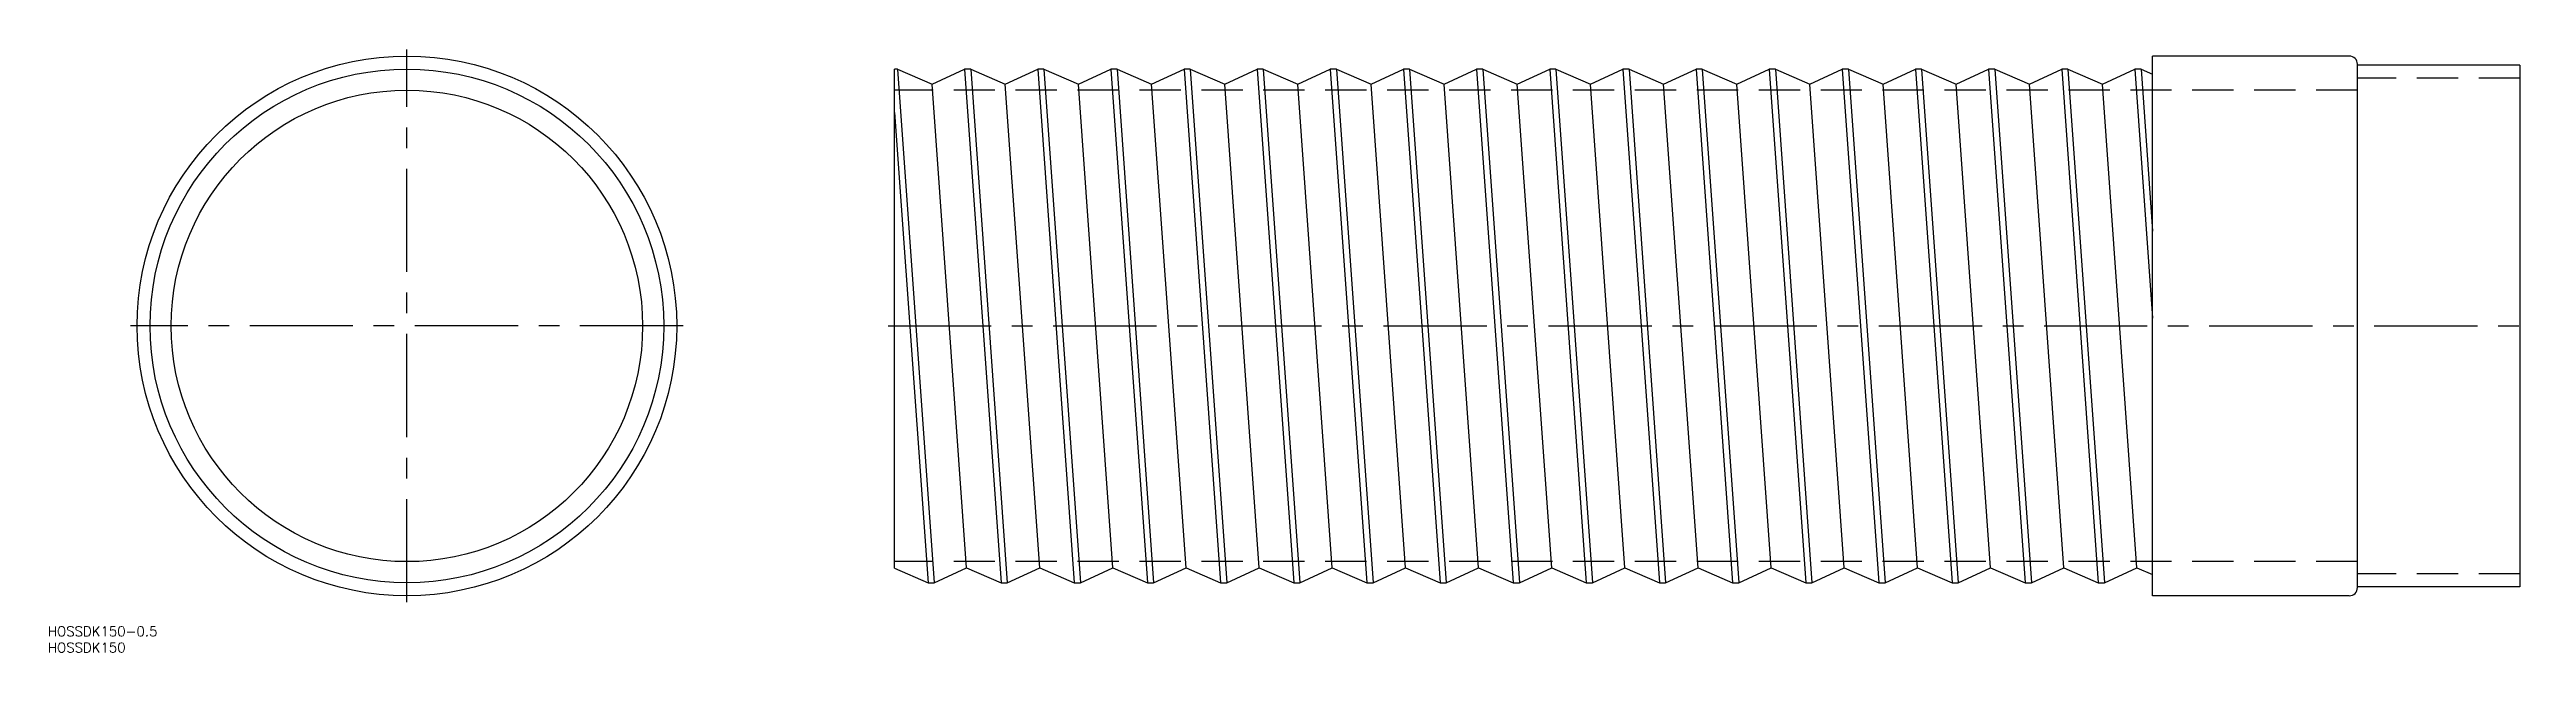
# Model space of a CAD drawing. Extents: x -110 to 652, y -100 to 85.
import ezdxf

# ---------------------------------------------------------------- set-up
doc = ezdxf.new("R2010")
doc.units = 0
doc.linetypes.add('CENTER', pattern=[50.8, 31.75, -6.35, 6.35, -6.35])
doc.linetypes.add('DASHED', pattern=[19.05, 12.7, -6.35])
doc.layers.get('0').update_dxf_attribs({"linetype": 'CONTINUOUS'})
doc.layers.add('CENTER', color=1, linetype='CENTER')
doc.styles.get("Standard").update_dxf_attribs({"font": 'txt.shx', "height": 3, "bigfont": 'bigfont.shx'})

msp = doc.modelspace()

# ---------------------------------------------------------------- linework, layer by layer
at = {"color": 7, "linetype": 'CONTINUOUS'}
for p, q in [((150, -74.54), (150, 79)), ((150.95, 79), (150, 79)), ((150.95, 79), (162.2, -79)), ((150.95, 79), (161.58, 74.4)), ((161.58, 74.4), (171.55, 79)), ((171.55, 79), (182.8, -79)), ((173.45, 79), (171.55, 79)), ((173.45, 79), (184.7, -79)), ((173.45, 79), (184.08, 74.4)), ((184.08, 74.4), (194.05, 79)), ((194.05, 79), (205.3, -79)), ((195.95, 79), (194.05, 79)), ((195.95, 79), (207.2, -79)), ((195.95, 79), (206.58, 74.4)), ((206.58, 74.4), (216.55, 79)), ((216.55, 79), (227.8, -79)), ((218.45, 79), (216.55, 79)), ((218.45, 79), (229.7, -79)), ((218.45, 79), (229.08, 74.4)), ((229.08, 74.4), (239.05, 79)), ((239.05, 79), (250.3, -79)), ((240.95, 79), (239.05, 79)), ((240.95, 79), (252.2, -79)), ((240.95, 79), (251.58, 74.4)), ((251.58, 74.4), (261.55, 79)), ((261.55, 79), (272.8, -79)), ((263.45, 79), (261.55, 79)), ((263.45, 79), (274.7, -79)), ((263.45, 79), (274.08, 74.4)), ((274.08, 74.4), (284.05, 79)), ((284.05, 79), (295.3, -79)), ((285.95, 79), (284.05, 79)), ((285.95, 79), (297.2, -79)), ((285.95, 79), (296.58, 74.4)), ((296.58, 74.4), (306.55, 79)), ((306.55, 79), (317.8, -79)), ((308.45, 79), (306.55, 79)), ((308.45, 79), (319.7, -79)), ((308.45, 79), (319.08, 74.4)), ((319.08, 74.4), (329.05, 79)), ((329.05, 79), (340.3, -79)), ((330.95, 79), (329.05, 79)), ((330.95, 79), (342.2, -79)), ((330.95, 79), (341.58, 74.4)), ((341.58, 74.4), (351.55, 79)), ((351.55, 79), (362.8, -79)), ((353.45, 79), (351.55, 79)), ((353.45, 79), (364.7, -79)), ((353.45, 79), (364.08, 74.4)), ((364.08, 74.4), (374.05, 79)), ((374.05, 79), (385.3, -79)), ((375.95, 79), (374.05, 79)), ((375.95, 79), (387.2, -79)), ((375.95, 79), (386.58, 74.4)), ((386.58, 74.4), (396.55, 79)), ((396.55, 79), (407.8, -79)), ((398.45, 79), (396.55, 79)), ((398.45, 79), (409.7, -79)), ((398.45, 79), (409.08, 74.4)), ((409.08, 74.4), (419.05, 79)), ((419.05, 79), (430.3, -79)), ((420.95, 79), (419.05, 79)), ((420.95, 79), (432.2, -79)), ((420.95, 79), (431.58, 74.4)), ((431.58, 74.4), (441.55, 79)), ((441.55, 79), (452.8, -79)), ((443.45, 79), (441.55, 79)), ((443.45, 79), (454.7, -79)), ((443.45, 79), (454.08, 74.4)), ((454.08, 74.4), (464.05, 79)), ((464.05, 79), (475.3, -79)), ((465.95, 79), (464.05, 79)), ((465.95, 79), (477.2, -79)), ((465.95, 79), (476.58, 74.4)), ((476.58, 74.4), (486.55, 79)), ((486.55, 79), (497.8, -79)), ((488.45, 79), (486.55, 79)), ((488.45, 79), (499.7, -79)), ((488.45, 79), (499.08, 74.4)), ((499.08, 74.4), (509.05, 79)), ((509.05, 79), (520.3, -79)), ((510.95, 79), (509.05, 79)), ((510.95, 79), (522.2, -79)), ((510.95, 79), (521.58, 74.4)), ((521.58, 74.4), (531.55, 79)), ((531.55, 79), (537, 2.42)), ((533.45, 79), (531.55, 79)), ((533.45, 79), (537, 29.18)), ((533.45, 79), (537, 77.46)), ((597.5, 83), (537, 83)), ((537, -83), (537, 83)), ((600, -80.5), (600, 80.5)), ((650, 80.2), (600, 80.2)), ((650, 80.2), (650, -80.2)), ((172.17, -74.4), (161.58, 74.4)), ((194.67, -74.4), (184.08, 74.4)), ((217.17, -74.4), (206.58, 74.4)), ((239.67, -74.4), (229.08, 74.4)), ((262.17, -74.4), (251.58, 74.4)), ((284.67, -74.4), (274.08, 74.4)), ((307.17, -74.4), (296.58, 74.4)), ((329.67, -74.4), (319.08, 74.4)), ((352.17, -74.4), (341.58, 74.4)), ((374.67, -74.4), (364.08, 74.4)), ((397.17, -74.4), (386.58, 74.4)), ((419.67, -74.4), (409.08, 74.4)), ((442.17, -74.4), (431.58, 74.4)), ((464.67, -74.4), (454.08, 74.4)), ((487.17, -74.4), (476.58, 74.4)), ((509.67, -74.4), (499.08, 74.4)), ((532.17, -74.4), (521.58, 74.4)), ((150, 65.62), (160.3, -79)), ((150, -74.54), (160.3, -79)), ((162.2, -79), (172.17, -74.4)), ((172.17, -74.4), (182.8, -79)), ((184.7, -79), (194.67, -74.4)), ((194.67, -74.4), (205.3, -79)), ((207.2, -79), (217.17, -74.4)), ((217.17, -74.4), (227.8, -79)), ((229.7, -79), (239.67, -74.4)), ((239.67, -74.4), (250.3, -79)), ((252.2, -79), (262.17, -74.4)), ((262.17, -74.4), (272.8, -79)), ((274.7, -79), (284.67, -74.4)), ((284.67, -74.4), (295.3, -79)), ((297.2, -79), (307.17, -74.4)), ((307.17, -74.4), (317.8, -79)), ((319.7, -79), (329.67, -74.4)), ((329.67, -74.4), (340.3, -79)), ((342.2, -79), (352.17, -74.4)), ((352.17, -74.4), (362.8, -79)), ((364.7, -79), (374.67, -74.4)), ((374.67, -74.4), (385.3, -79)), ((387.2, -79), (397.17, -74.4)), ((397.17, -74.4), (407.8, -79)), ((409.7, -79), (419.67, -74.4)), ((419.67, -74.4), (430.3, -79)), ((432.2, -79), (442.17, -74.4)), ((442.17, -74.4), (452.8, -79)), ((454.7, -79), (464.67, -74.4)), ((464.67, -74.4), (475.3, -79)), ((477.2, -79), (487.17, -74.4)), ((487.17, -74.4), (497.8, -79)), ((499.7, -79), (509.67, -74.4)), ((509.67, -74.4), (520.3, -79)), ((522.2, -79), (532.17, -74.4)), ((532.17, -74.4), (537, -76.49)), ((160.3, -79), (162.2, -79)), ((182.8, -79), (184.7, -79)), ((205.3, -79), (207.2, -79)), ((227.8, -79), (229.7, -79)), ((250.3, -79), (252.2, -79)), ((272.8, -79), (274.7, -79)), ((295.3, -79), (297.2, -79)), ((317.8, -79), (319.7, -79)), ((340.3, -79), (342.2, -79)), ((362.8, -79), (364.7, -79)), ((385.3, -79), (387.2, -79)), ((407.8, -79), (409.7, -79)), ((430.3, -79), (432.2, -79)), ((452.8, -79), (454.7, -79)), ((475.3, -79), (477.2, -79)), ((497.8, -79), (499.7, -79)), ((520.3, -79), (522.2, -79)), ((597.5, -83), (537, -83)), ((650, -80.2), (600, -80.2))]:
    msp.add_line(p, q, dxfattribs=at)
at = {"color": 3, "linetype": 'DASHED'}
for p, q in [((650, 76.2), (600, 76.2)), ((600, 72.5), (150, 72.5)), ((600, -72.5), (150, -72.5)), ((650, -76.2), (600, -76.2))]:
    msp.add_line(p, q, dxfattribs=at)
at = {"color": 7, "linetype": 'CONTINUOUS'}
for radius in [83, 79, 72.5]:
    msp.add_circle((0, 0), radius, dxfattribs=at)
for centre, start, end in [((597.5, 80.5), 0, 90), ((597.5, -80.5), 270, 0)]:
    msp.add_arc(centre, 2.5, start, end, dxfattribs=at)
at = {"layer": 'CENTER', "color": 1, "linetype": 'CENTER'}
for p, q in [((0, -85), (0, 85)), ((85, 0), (-85, 0)), ((148, 0), (652, 0))]:
    msp.add_line(p, q, dxfattribs=at)

# ---------------------------------------------------------------- texts
at = {"color": 7, "linetype": 'CONTINUOUS'}
for s, p in [('HOSSDK150-0.5', (-110.44, -95.43)), ('HOSSDK150', (-110.44, -100.43))]:
    msp.add_text(s, height=3, dxfattribs=at).set_placement(p)

doc.saveas('drawing.dxf')
